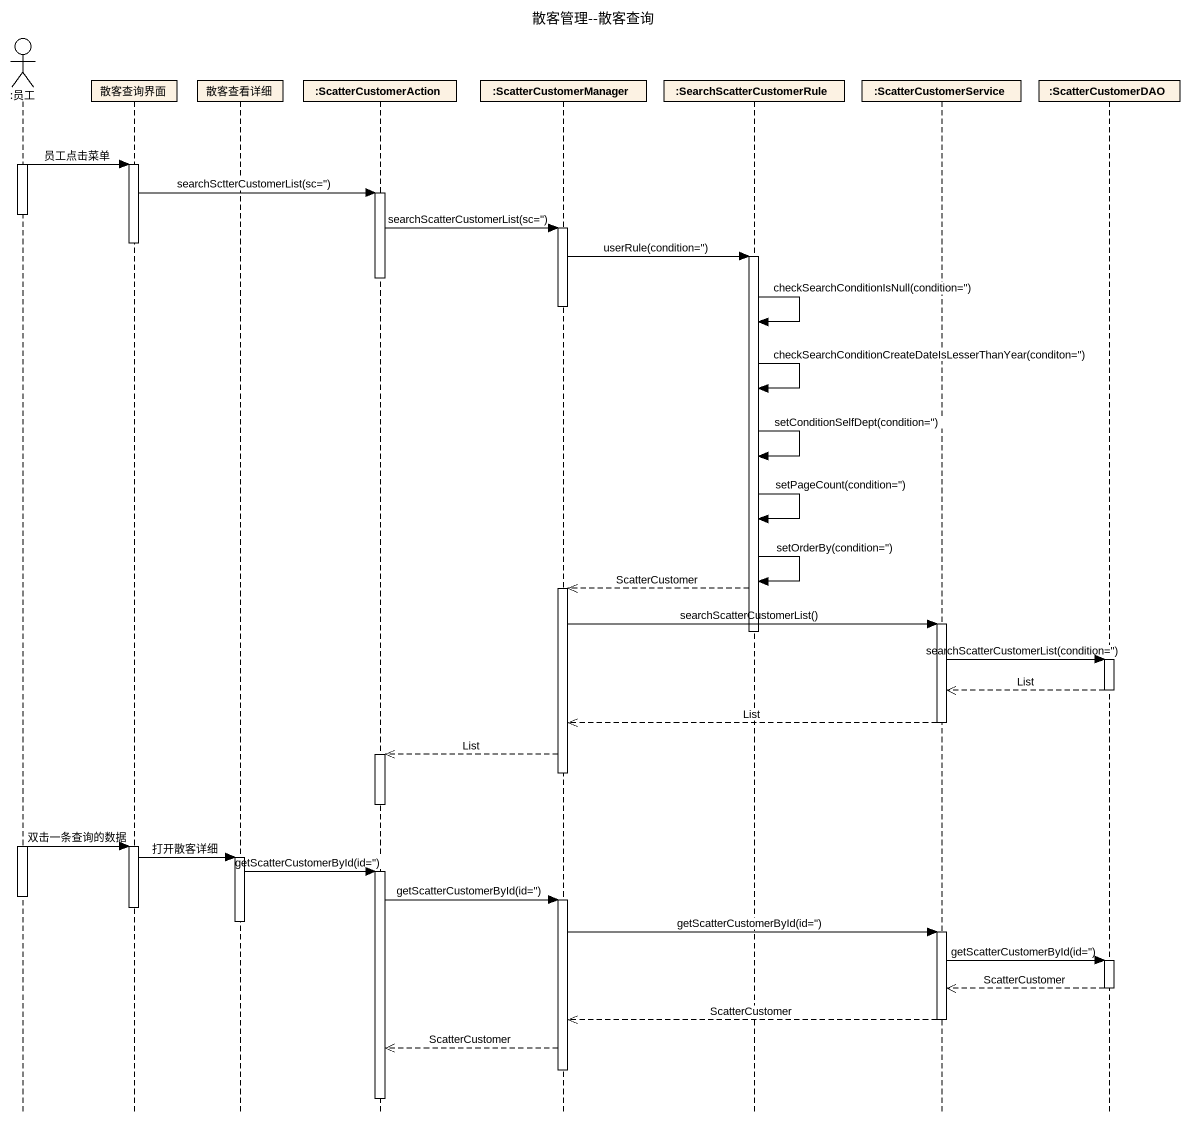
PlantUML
@startuml
title 散客管理--散客查询
hide footbox
actor ":员工" as 员工
participant 散客查询界面
participant 散客查看详细
participant ":ScatterCustomerAction" as ScatterCustomerAction
participant ":ScatterCustomerManager" as ScatterCustomerManager
participant ":SearchScatterCustomerRule" as SearchScatterCustomerRule
participant ":ScatterCustomerService" as ScatterCustomerService
participant ":ScatterCustomerDAO" as ScatterCustomerDAO

activate 员工
员工 -> 散客查询界面 : 员工点击菜单
activate 散客查询界面
散客查询界面 -> ScatterCustomerAction : searchSctterCustomerList(sc='')
activate ScatterCustomerAction
deactivate 员工
ScatterCustomerAction -> ScatterCustomerManager : searchScatterCustomerList(sc='')
activate ScatterCustomerManager
deactivate 散客查询界面
ScatterCustomerManager -> SearchScatterCustomerRule : userRule(condition='')
activate SearchScatterCustomerRule
deactivate ScatterCustomerAction
deactivate ScatterCustomerManager
SearchScatterCustomerRule -> SearchScatterCustomerRule : checkSearchConditionIsNull(condition='')
SearchScatterCustomerRule -> SearchScatterCustomerRule : checkSearchConditionCreateDateIsLesserThanYear(conditon='')
SearchScatterCustomerRule -> SearchScatterCustomerRule : setConditionSelfDept(condition='')
SearchScatterCustomerRule -> SearchScatterCustomerRule : setPageCount(condition='')
SearchScatterCustomerRule -> SearchScatterCustomerRule : setOrderBy(condition='')
SearchScatterCustomerRule -->> ScatterCustomerManager : ScatterCustomer
activate ScatterCustomerManager
ScatterCustomerManager -> ScatterCustomerService : searchScatterCustomerList()
activate ScatterCustomerService
deactivate SearchScatterCustomerRule
ScatterCustomerService -> ScatterCustomerDAO : searchScatterCustomerList(condition='')
activate ScatterCustomerDAO
ScatterCustomerDAO -->> ScatterCustomerService : List
deactivate ScatterCustomerDAO
ScatterCustomerService -->> ScatterCustomerManager : List
deactivate ScatterCustomerService
ScatterCustomerManager -->> ScatterCustomerAction : List
activate ScatterCustomerAction
deactivate ScatterCustomerManager
deactivate ScatterCustomerAction
activate 员工
员工 -> 散客查询界面 : 双击一条查询的数据
activate 散客查询界面
散客查询界面 -> 散客查看详细 : 打开散客详细
activate 散客查看详细
散客查看详细 -> ScatterCustomerAction : getScatterCustomerById(id='')
activate ScatterCustomerAction
deactivate 员工
ScatterCustomerAction -> ScatterCustomerManager : getScatterCustomerById(id='')
activate ScatterCustomerManager
deactivate 散客查询界面
deactivate 散客查看详细
ScatterCustomerManager -> ScatterCustomerService : getScatterCustomerById(id='')
activate ScatterCustomerService
ScatterCustomerService -> ScatterCustomerDAO : getScatterCustomerById(id='')
activate ScatterCustomerDAO
ScatterCustomerDAO -->> ScatterCustomerService : ScatterCustomer
deactivate ScatterCustomerDAO
ScatterCustomerService -->> ScatterCustomerManager : ScatterCustomer
deactivate ScatterCustomerService
ScatterCustomerManager -->> ScatterCustomerAction : ScatterCustomer
deactivate ScatterCustomerManager
deactivate ScatterCustomerAction
@enduml
